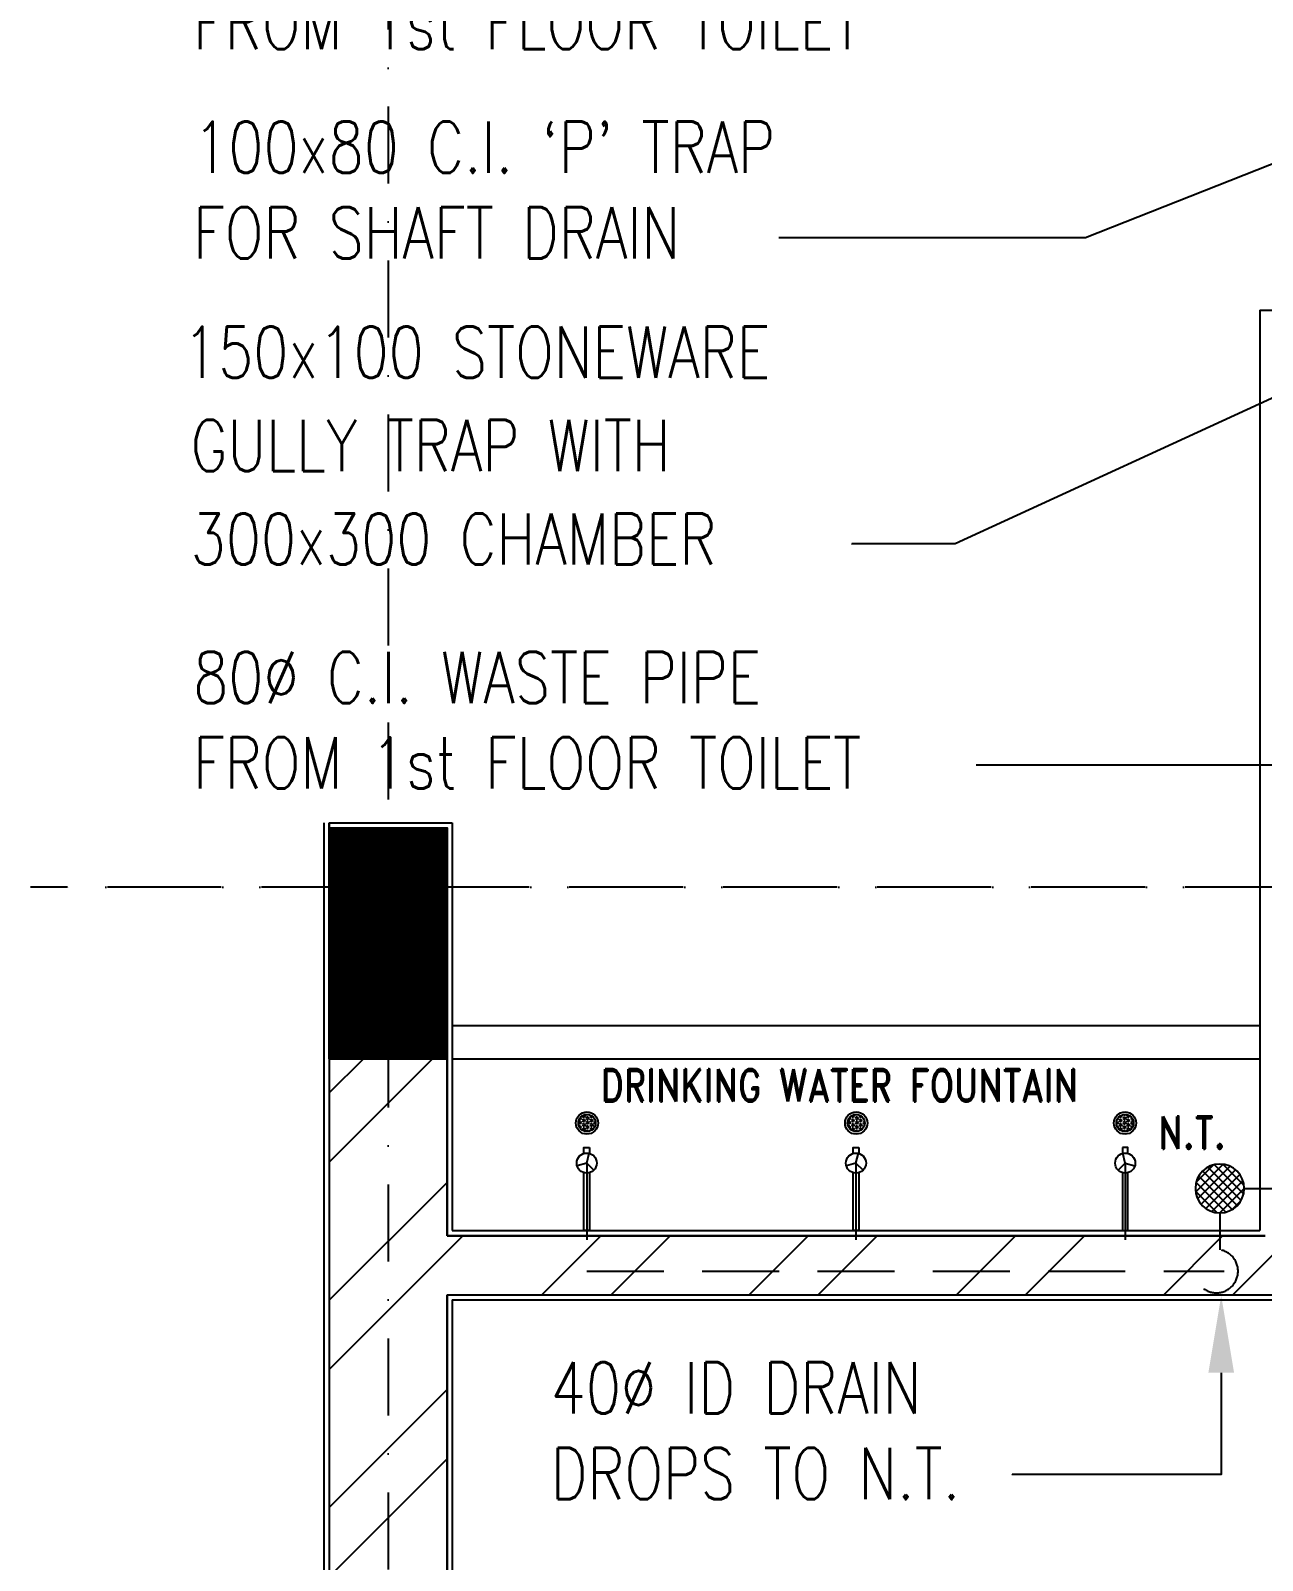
# Model space of a CAD drawing. Extents: x -437689 to -407696, y -55787 to -37037.
# Drawn here: x -436566 to -435365, y -42565 to -41073 of the extents above; entities that cross this region are included whole.
import ezdxf

# ---------------------------------------------------------------- set-up
doc = ezdxf.new("R2010")
doc.units = 0
doc.header["$LTSCALE"] = 150
doc.header["$MEASUREMENT"] = 0
doc.linetypes.add('DASHDOT', pattern=[1, 0.5, -0.25, 0, -0.25])
doc.linetypes.add('DASHED', pattern=[0.75, 0.5, -0.25])
doc.layers.get('0').update_dxf_attribs({"linetype": 'CONTINUOUS'})
for name, color, linetype in [('COL', 2, 'CONTINUOUS'), ('DR', 6, 'CONTINUOUS'), ('GRID', 252, 'DASHDOT'), ('HAT', 9, 'CONTINUOUS'), ('TEXT', 7, 'CONTINUOUS'), ('TXT', 7, 'CONTINUOUS'), ('WALL', 7, 'CONTINUOUS'), ('WASTE', 3, 'DASHED')]:
    doc.layers.add(name, color=color, linetype=linetype)
doc.styles.add('T', font='romans.shx', dxfattribs={"height": 450})
doc.styles.add('TESTI', font='ROMAND.SHX')

# ---------------------------------------------------------------- blocks, each defined once
blk = doc.blocks.new('*X1')
at = {"color": 0}
for p, q in [((7372.5, -71875.8), (7371.2, -71873.6)), ((7374.2, -71871.4), (7375, -71871.4)), ((7376.2, -71873.6), (7375, -71871.4)), ((7375, -71875.8), (7376.2, -71873.6)), ((7380, -71871.4), (7379, -71869.7)), ((7380, -71871.4), (7382.5, -71871.4)), ((7382.5, -71871.4), (7383.7, -71869.3)), ((7387.5, -71875.8), (7386.2, -71873.6)), ((7386.2, -71873.6), (7387.5, -71871.4)), ((7387.5, -71871.4), (7390, -71871.4)), ((7391.2, -71873.6), (7390, -71871.4)), ((7390, -71875.8), (7391.2, -71873.6)), ((7365.8, -71884.4), (7367.5, -71884.4)), ((7366, -71888.8), (7367.5, -71888.8)), ((7366.8, -71880.1), (7367.5, -71880.1)), ((7367.3, -71893.1), (7367.5, -71893.1)), ((7367.5, -71880.1), (7368.7, -71877.9)), ((7368.7, -71886.6), (7367.5, -71884.4)), ((7367.5, -71888.8), (7368.7, -71886.6)), ((7368.7, -71895.3), (7367.5, -71893.1)), ((7368.7, -71877.9), (7368.3, -71877.2)), ((7368.6, -71895.5), (7368.7, -71895.3)), ((7372.5, -71884.4), (7371.2, -71882.3)), ((7372.5, -71893.1), (7371.2, -71890.9)), ((7371.2, -71882.3), (7372.5, -71880.1)), ((7371.2, -71890.9), (7372.5, -71888.8)), ((7371.7, -71898.8), (7372.5, -71897.4)), ((7372.5, -71875.8), (7375, -71875.8)), ((7372.5, -71880.1), (7375, -71880.1)), ((7372.5, -71884.4), (7375, -71884.4)), ((7372.5, -71888.8), (7375, -71888.8)), ((7372.5, -71893.1), (7375, -71893.1)), ((7372.5, -71897.4), (7375, -71897.4)), ((7376.2, -71882.3), (7375, -71880.1)), ((7375, -71884.4), (7376.2, -71882.3)), ((7376.2, -71890.9), (7375, -71888.8)), ((7375, -71893.1), (7376.2, -71890.9)), ((7376.2, -71899.6), (7375, -71897.4)), ((7375.3, -71901.2), (7376.2, -71899.6)), ((7380, -71880.1), (7378.7, -71877.9)), ((7380, -71888.8), (7378.7, -71886.6)), ((7380, -71897.4), (7378.7, -71895.3)), ((7378.7, -71877.9), (7380, -71875.8)), ((7378.7, -71886.6), (7380, -71884.4)), ((7378.7, -71895.3), (7380, -71893.1)), ((7379.6, -71902.5), (7380, -71901.8)), ((7380, -71875.8), (7382.5, -71875.8)), ((7380, -71880.1), (7382.5, -71880.1)), ((7380, -71884.4), (7382.5, -71884.4)), ((7380, -71888.8), (7382.5, -71888.8)), ((7380, -71893.1), (7382.5, -71893.1)), ((7380, -71897.4), (7382.5, -71897.4)), ((7380, -71901.8), (7382.5, -71901.8)), ((7383.7, -71877.9), (7382.5, -71875.8)), ((7382.5, -71880.1), (7383.7, -71877.9)), ((7383.7, -71886.6), (7382.5, -71884.4)), ((7382.5, -71888.8), (7383.7, -71886.6)), ((7383.7, -71895.3), (7382.5, -71893.1)), ((7382.5, -71897.4), (7383.7, -71895.3)), ((7383.1, -71902.8), (7382.5, -71901.8)), ((7387.5, -71884.4), (7386.2, -71882.3)), ((7387.5, -71893.1), (7386.2, -71890.9)), ((7387.5, -71901.8), (7386.2, -71899.6)), ((7386.2, -71882.3), (7387.5, -71880.1)), ((7386.2, -71890.9), (7387.5, -71888.8)), ((7386.2, -71899.6), (7387.5, -71897.4)), ((7387.5, -71875.8), (7390, -71875.8)), ((7387.5, -71880.1), (7390, -71880.1)), ((7387.5, -71884.4), (7390, -71884.4)), ((7387.5, -71888.8), (7390, -71888.8)), ((7387.5, -71893.1), (7390, -71893.1)), ((7387.5, -71897.4), (7390, -71897.4)), ((7387.5, -71901.8), (7388.3, -71901.8)), ((7391.2, -71882.3), (7390, -71880.1)), ((7390, -71884.4), (7391.2, -71882.3)), ((7391.2, -71890.9), (7390, -71888.8)), ((7390, -71893.1), (7391.2, -71890.9)), ((7391.2, -71899.6), (7390, -71897.4)), ((7390.6, -71900.7), (7391.2, -71899.6)), ((7395, -71880.1), (7393.7, -71877.9)), ((7395, -71888.8), (7393.7, -71886.6)), ((7394.9, -71897.3), (7393.7, -71895.3)), ((7393.7, -71877.9), (7395, -71875.8)), ((7393.7, -71886.6), (7395, -71884.4)), ((7393.7, -71895.3), (7395, -71893.1)), ((7395, -71875.8), (7395.8, -71875.8)), ((7395, -71880.1), (7397.5, -71880.1)), ((7395, -71884.4), (7397.5, -71884.4)), ((7395, -71888.8), (7397.5, -71888.8)), ((7395, -71893.1), (7397.5, -71893.1)), ((7397.5, -71880.1), (7397.9, -71879.4)), ((7398.7, -71886.6), (7397.5, -71884.4)), ((7397.5, -71888.8), (7398.7, -71886.6)), ((7397.6, -71893.3), (7397.5, -71893.1))]:
    blk.add_line(p, q, dxfattribs=at)

msp = doc.modelspace()

# ---------------------------------------------------------------- linework, layer by layer
for p, q in [((-436023.3, -42177.3), (-436020.9, -42167.8)), ((-435760.8, -42177.3), (-435758.4, -42167.8)), ((-435498.3, -42177.3), (-435500.7, -42167.8)), ((-436023.3, -42177.3), (-436032.7, -42179.9)), ((-436023.3, -42177.3), (-436016.3, -42184.1)), ((-435760.8, -42177.3), (-435770.2, -42179.9)), ((-435760.8, -42177.3), (-435753.8, -42184.1)), ((-435498.3, -42177.3), (-435505.3, -42184.1)), ((-435498.3, -42177.3), (-435488.9, -42179.9))]:
    msp.add_line(p, q)
at = {"color": 0}
for p, q in [((-435429.6, -42205.2), (-435403.1, -42178.6)), ((-435428.9, -42195.6), (-435412.6, -42179.3)), ((-435427.7, -42212.1), (-435396.2, -42180.6)), ((-435424.2, -42217.5), (-435390.8, -42184)), ((-435389.1, -42218.7), (-435422.7, -42185.1)), ((-435385.3, -42213.7), (-435417.6, -42181.4)), ((-435382.9, -42207.3), (-435411.2, -42179)), ((-435382.6, -42198.7), (-435402.7, -42178.6)), ((-435400.3, -42225.2), (-435429.1, -42196.4)), ((-435394, -42222.6), (-435426.6, -42190.1)), ((-435419.6, -42221.7), (-435386.6, -42188.6)), ((-435413.7, -42224.6), (-435383.6, -42194.5)), ((-435408.6, -42225.8), (-435429.7, -42204.6)), ((-435406.2, -42225.9), (-435382.3, -42202.1)), ((-435394, -42222.6), (-435385.6, -42214.2))]:
    msp.add_line(p, q, dxfattribs=at)
for points in [[(-436026, -42167.8), (-436026, -42162.1), (-436020.6, -42162.1)], [(-436020.6, -42162.1), (-436020.6, -42167.8)], [(-435763.5, -42167.8), (-435763.5, -42162.1), (-435758.1, -42162.1)], [(-435758.1, -42162.1), (-435758.1, -42167.8)], [(-435495.6, -42167.8), (-435495.6, -42162.1), (-435501, -42162.1)], [(-435501, -42162.1), (-435501, -42167.8)], [(-436020.6, -42186.7), (-436020.6, -42243.1), (-436026, -42243.1), (-436026, -42186.7)], [(-435758.1, -42186.7), (-435758.1, -42243.1), (-435763.5, -42243.1), (-435763.5, -42186.7)], [(-435501, -42186.7), (-435501, -42243.1), (-435495.6, -42243.1), (-435495.6, -42186.7)]]:
    msp.add_lwpolyline(points)
for centre, radius in [((-436023.1, -42138.3), 10.9), ((-436023.1, -42138.3), 8.38), ((-435760.6, -42138.3), 10.9), ((-435760.6, -42138.3), 8.38), ((-435498.5, -42138.3), 10.9), ((-435498.5, -42138.3), 8.38), ((-436023.3, -42177.3), 9.79), ((-435760.8, -42177.3), 9.79), ((-435498.3, -42177.3), 9.79)]:
    msp.add_circle(centre, radius)
for start, end in [(0, 180), (180, 360)]:
    msp.add_arc((-435406.1, -42202.1), 23.8, start, end)
at = {"layer": 'COL'}
msp.add_line((-436274.5, -42075.6), (-436159.5, -42075.6), dxfattribs=at)
at = {"layer": 'COL', "const_width": 115}
msp.add_lwpolyline([(-436217, -41850.6), (-436217, -42075.6)], dxfattribs=at)
at = {"layer": 'COL'}
msp.add_lwpolyline([(-436274.5, -42075.6), (-436274.5, -41850.6), (-436274.5, -41850.6), (-436159.5, -41850.6), (-436159.5, -42075.6)], dxfattribs=at)
at = {"layer": 'DR', "linetype": 'CONTINUOUS', "ltscale": 900}
for points in [[(-434844, -41001.6), (-435537.1, -41275.4), (-435785.5, -41275.4), (-435835.9, -41275.4)], [(-434999.1, -41268.3), (-435664.2, -41573.8), (-435764.8, -41573.8), (-435764.8, -41573.8)], [(-435170.4, -41521.8), (-435170.4, -41789.5), (-435593.3, -41789.5), (-435643.7, -41789.5)], [(-435404.7, -42381.7), (-435404.7, -42480.8), (-435608.5, -42480.8), (-435608.5, -42480.8)]]:
    msp.add_lwpolyline(points, dxfattribs=at)
msp.add_solid([(-435417.2, -42381.7), (-435404.7, -42306.7), (-435392.2, -42381.7)], dxfattribs=at)
at = {"layer": 'GRID'}
for p, q in [((-436217, -38295.6), (-436217, -43799.9)), ((-432813.2, -41908.3), (-436565.5, -41908.3)), ((-432777.2, -41908.3), (-436565.5, -41908.3))]:
    msp.add_line(p, q, dxfattribs=at)
at = {"layer": 'WALL', "color": 9}
msp.add_line((-435367, -41345.8), (-435367, -42243.1), dxfattribs=at)
at = {"layer": 'WALL', "linetype": 'CONTINUOUS', "ltscale": 900}
for p, q in [((-435367, -41345.8), (-435242, -41345.8)), ((-436274.5, -41845.6), (-436274.5, -42305.6)), ((-436274.5, -42070.6), (-436274.5, -41845.6)), ((-436159.5, -41850.6), (-436159.5, -42248.1))]:
    msp.add_line(p, q, dxfattribs=at)
at = {"layer": 'WALL', "color": 9, "linetype": 'CONTINUOUS', "ltscale": 900}
for p, q in [((-436279.5, -41845.6), (-436279.5, -42305.6)), ((-436154.5, -41845.6), (-436154.5, -42243.1))]:
    msp.add_line(p, q, dxfattribs=at)
at = {"layer": 'WALL', "color": 9, "linetype": 'CONTINUOUS'}
for p, q in [((-436274.5, -41845.6), (-436154.5, -41845.6)), ((-436154.5, -42243.1), (-435367, -42243.1)), ((-436154.5, -42310.6), (-435214.5, -42310.6))]:
    msp.add_line(p, q, dxfattribs=at)
at = {"layer": 'WALL', "linetype": 'CONTINUOUS'}
for p, q in [((-436154.5, -42043.1), (-435367, -42043.1)), ((-436154.5, -42075.6), (-435367, -42075.6)), ((-436159.5, -42248.1), (-435362, -42248.1)), ((-436159.5, -42305.6), (-435219.5, -42305.6))]:
    msp.add_line(p, q, dxfattribs=at)
at = {"layer": 'WALL', "color": 9, "linetype": 'DASHDOT', "ltscale": 900}
for p, q in [((-436274.5, -42109), (-436241.1, -42075.6)), ((-436274.5, -42176.4), (-436173.7, -42075.6)), ((-436274.5, -42311.1), (-436159.5, -42196.1)), ((-435393.5, -42305.6), (-435304.5, -42216.7)), ((-436274.5, -42378.4), (-436144.2, -42248.1)), ((-436067, -42305.6), (-436009.5, -42248.1)), ((-435999.6, -42305.6), (-435942.1, -42248.1)), ((-435864.9, -42305.6), (-435807.4, -42248.1)), ((-435797.6, -42305.6), (-435740.1, -42248.1)), ((-435662.9, -42305.6), (-435605.4, -42248.1)), ((-435595.5, -42305.6), (-435538, -42248.1)), ((-435460.8, -42305.6), (-435403.3, -42248.1)), ((-436279.5, -42305.6), (-436279.5, -42895.6)), ((-436154.5, -42310.6), (-436154.5, -42895.6)), ((-436274.5, -42513.1), (-436159.5, -42398.1)), ((-436274.5, -42580.5), (-436159.5, -42465.5))]:
    msp.add_line(p, q, dxfattribs=at)
at = {"layer": 'WALL', "color": 5, "linetype": 'DASHDOT', "ltscale": 900}
for p, q in [((-436274.5, -42075.6), (-436274.5, -42890.6)), ((-436159.5, -42075.6), (-436274.5, -42075.6)), ((-436274.5, -42075.6), (-436274.5, -42075.6)), ((-436159.5, -42248.1), (-436159.5, -42075.6)), ((-435362, -42248.1), (-436159.5, -42248.1)), ((-436159.5, -42890.6), (-436159.5, -42305.6)), ((-436159.5, -42305.6), (-435219.5, -42305.6))]:
    msp.add_line(p, q, dxfattribs=at)
at = {"layer": 'WALL', "linetype": 'DASHDOT', "ltscale": 900}
for p, q in [((-436274.5, -42305.6), (-436274.5, -42890.6)), ((-436159.5, -42305.6), (-436159.5, -42890.6)), ((-436159.5, -42305.6), (-436159.5, -42383.2))]:
    msp.add_line(p, q, dxfattribs=at)
at = {"layer": 'WALL', "linetype": 'CONTINUOUS'}
msp.add_point((-436023.3, -42243.1), dxfattribs=at)
at = {"layer": 'WASTE'}
for p, q in [((-436023.3, -42177.3), (-436023.3, -42282.7)), ((-435760.8, -42177.3), (-435760.8, -42282.7)), ((-435498.3, -42177.3), (-435498.3, -42282.7)), ((-435382.3, -42202.1), (-434962.7, -42202.1)), ((-435406.1, -42225.9), (-435406.1, -42261.9)), ((-436023.3, -42282.7), (-435401.8, -42282.7))]:
    msp.add_line(p, q, dxfattribs=at)
msp.add_arc((-435409.4, -42282.7), 21.1, 233.1301, 126.8699, dxfattribs=at)

# ---------------------------------------------------------------- block references
at = {"layer": 'HAT', "xscale": 0.5, "yscale": 0.5, "zscale": 0.5, "rotation": 180}
for p in [(-432331.9, -78081.3), (-432069.4, -78081.3)]:
    msp.add_blockref('*X1', p, dxfattribs=at)
at = {"layer": 'HAT', "extrusion": (0, 0, -1), "xscale": 0.5, "yscale": 0.5, "zscale": -0.5, "rotation": 180}
msp.add_blockref('*X1', (439189.7, -78081.3), dxfattribs=at)

# ---------------------------------------------------------------- texts
at = {"layer": 'TEXT', "style": 'T', "width": 0.8}
for s, p in [('FROM 1st FLOOR TOILET', (-436407, -41091.4)), ("100x80 C.I. `P' TRAP", (-436407, -41212.1)), ('FOR SHAFT DRAIN', (-436407, -41295.6)), ('150x100 STONEWARE', (-436417, -41411.9)), ('GULLY TRAP WITH', (-436409.5, -41502.9)), ('300x300 CHAMBER', (-436409.5, -41594)), ('80%%c C.I. WASTE PIPE', (-436407, -41728.9)), ('FROM 1st FLOOR TOILET', (-436407, -41812.3)), ('40%%c ID DRAIN ', (-436058.5, -42421.5)), ('DROPS TO N.T.', (-436058.5, -42505))]:
    msp.add_text(s, height=50, dxfattribs=at).set_placement(p)
at = {"layer": 'TXT', "style": 'TESTI', "width": 0.8}
for s, p in [('DRINKING WATER FOUNTAIN', (-436009.7, -42117.3)), ('N.T.', (-435466.1, -42163.4))]:
    msp.add_text(s, height=31.5, dxfattribs=at).set_placement(p)

doc.saveas('drawing.dxf')
